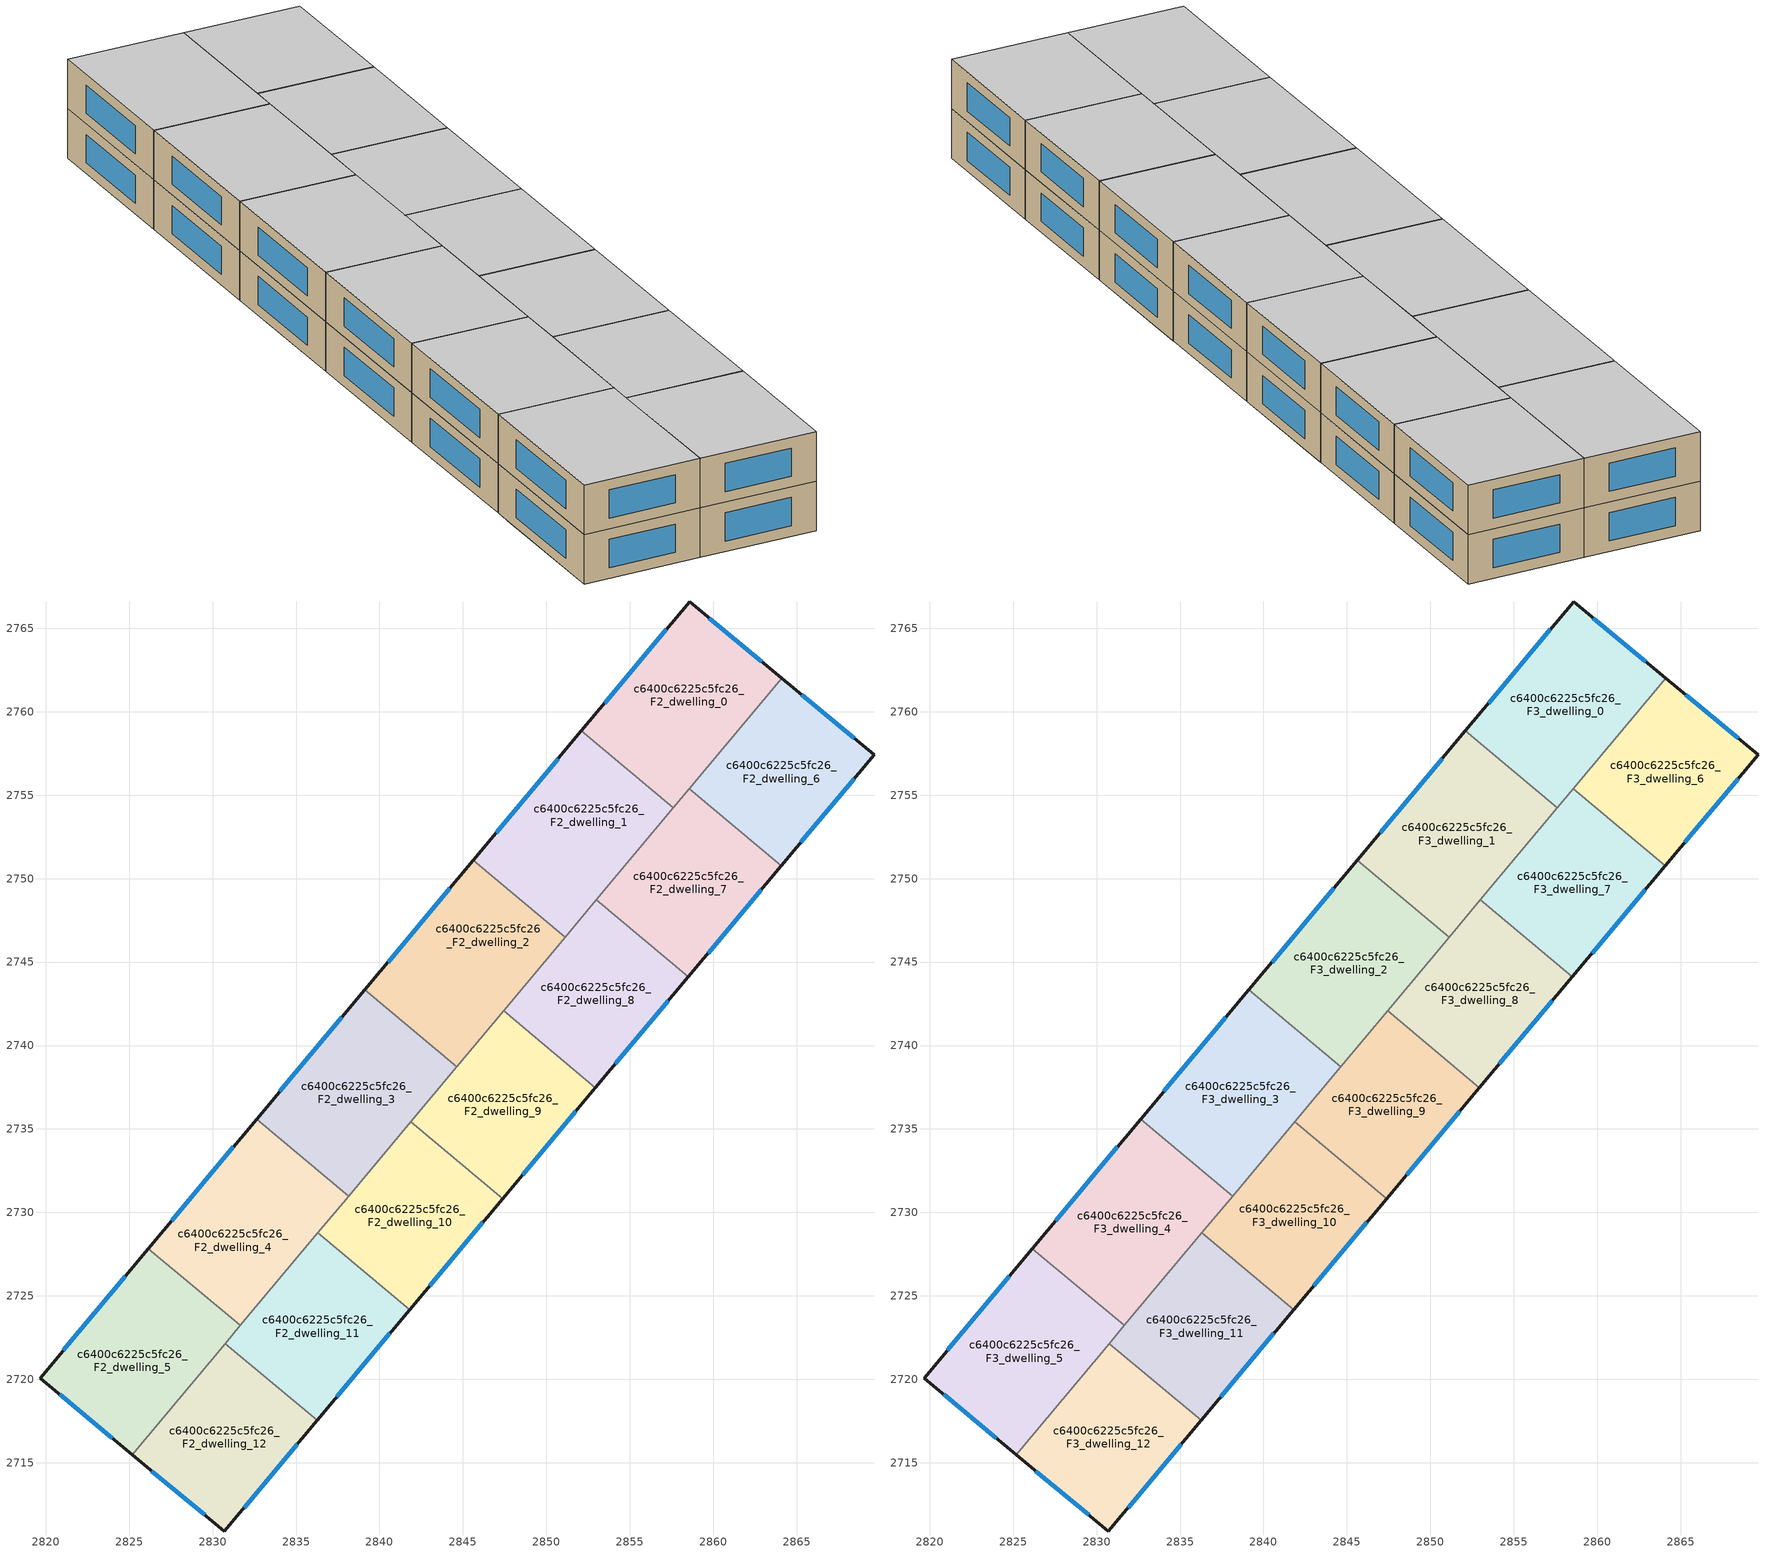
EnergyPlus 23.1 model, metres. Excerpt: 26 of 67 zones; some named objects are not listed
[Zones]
c6400c6225c5fc26_F2_dwelling_0
 floor to c6400c6225c5fc26_F1_dwelling_1 (EU_floor_Construction): 2864.1,2762.01 2858.54,2755.36 2853.04,2759.97 2858.58,2766.59 z6
 floor to c6400c6225c5fc26_F1_dwelling_3 (EU_floor_Construction): 2858.54,2755.36 2857.61,2754.24 2852.1,2758.85 2853.04,2759.97 z6
 wall outside (EU_wall_Construction): 2864.1,2762.01 2858.58,2766.59 2852.1,2758.85 z6:9
 wall to c6400c6225c5fc26_F2_dwelling_1 (EU_wall_Construction): 2852.1,2758.85 2857.61,2754.24 z6:9
 wall to c6400c6225c5fc26_F2_dwelling_6 (EU_wall_Construction): 2858.55,2755.37 2864.1,2762.01 z6:9
 wall to c6400c6225c5fc26_F2_dwelling_7 (EU_wall_Construction): 2857.61,2754.24 2858.55,2755.37 z6:9
 window (EU_Window_Construction): 2862.92,2762.99 2859.76,2765.61 / 2857.19,2764.93 2853.49,2760.51 z6.64:8.36
c6400c6225c5fc26_F2_dwelling_1
 floor to c6400c6225c5fc26_F1_dwelling_3 (EU_floor_Construction): 2857.61,2754.24 2852.98,2748.71 2847.48,2753.32 2852.1,2758.85 z6
 floor to c6400c6225c5fc26_F1_dwelling_5 (EU_floor_Construction): 2852.98,2748.71 2851.12,2746.49 2845.61,2751.1 2847.48,2753.32 z6
 wall outside (EU_wall_Construction): 2852.1,2758.85 2845.61,2751.1 z6:9
 wall to c6400c6225c5fc26_F2_dwelling_2 (EU_wall_Construction): 2845.61,2751.1 2851.12,2746.49 z6:9
 wall to c6400c6225c5fc26_F2_dwelling_7 (EU_wall_Construction): 2852.99,2748.73 2857.61,2754.24 z6:9
 wall to c6400c6225c5fc26_F2_dwelling_8 (EU_wall_Construction): 2851.12,2746.49 2852.99,2748.73 z6:9
 window (EU_Window_Construction): 2850.71,2757.19 2847,2752.76 z6.64:8.36
c6400c6225c5fc26_F2_dwelling_10
 floor to c6400c6225c5fc26_F1_dwelling_8 (EU_floor_Construction): 2847.37,2730.82 2841.82,2724.18 2836.31,2728.79 2841.86,2735.42 z6
 floor to c6400c6225c5fc26_F1_dwelling_6 (EU_floor_Construction): 2847.38,2730.83 2847.37,2730.82 2841.86,2735.42 2841.87,2735.43 z6
 wall outside (EU_wall_Construction): 2841.82,2724.18 2847.38,2730.83 z6:9
 wall to c6400c6225c5fc26_F2_dwelling_9 (EU_wall_Construction): 2847.38,2730.83 2841.87,2735.43 z6:9
 wall to c6400c6225c5fc26_F2_dwelling_11 (EU_wall_Construction): 2836.31,2728.79 2841.82,2724.18 z6:9
 wall to c6400c6225c5fc26_F2_dwelling_3 (EU_wall_Construction): 2841.87,2735.43 2838.15,2730.98 z6:9
 wall to c6400c6225c5fc26_F2_dwelling_4 (EU_wall_Construction): 2838.15,2730.98 2836.31,2728.79 z6:9
 window (EU_Window_Construction): 2843.01,2725.6 2846.19,2729.4 z6.64:8.36
c6400c6225c5fc26_F2_dwelling_11
 floor to c6400c6225c5fc26_F1_dwelling_10 (EU_floor_Construction): 2841.81,2724.17 2836.26,2717.53 2830.75,2722.14 2836.3,2728.78 z6
 floor to c6400c6225c5fc26_F1_dwelling_8 (EU_floor_Construction): 2841.82,2724.18 2841.81,2724.17 2836.3,2728.78 2836.31,2728.79 z6
 wall outside (EU_wall_Construction): 2836.26,2717.53 2841.82,2724.18 z6:9
 wall to c6400c6225c5fc26_F2_dwelling_12 (EU_wall_Construction): 2830.75,2722.14 2836.26,2717.53 z6:9
 wall to c6400c6225c5fc26_F2_dwelling_4 (EU_wall_Construction): 2836.31,2728.79 2831.66,2723.23 z6:9
 wall to c6400c6225c5fc26_F2_dwelling_5 (EU_wall_Construction): 2831.66,2723.23 2830.75,2722.14 z6:9
 window (EU_Window_Construction): 2837.45,2718.96 2840.63,2722.76 z6.64:8.36
c6400c6225c5fc26_F2_dwelling_12
 floor to c6400c6225c5fc26_F1_dwelling_12 (EU_floor_Construction): 2836.25,2717.52 2830.71,2710.9 2825.18,2715.49 2830.74,2722.13 z6
 floor to c6400c6225c5fc26_F1_dwelling_10 (EU_floor_Construction): 2836.26,2717.53 2836.25,2717.52 2830.74,2722.13 2830.75,2722.14 z6
 wall outside (EU_wall_Construction): 2825.18,2715.49 2830.71,2710.9 2836.26,2717.53 z6:9
 wall to c6400c6225c5fc26_F2_dwelling_5 (EU_wall_Construction): 2830.75,2722.14 2825.18,2715.49 z6:9
 window (EU_Window_Construction): 2831.89,2712.32 2835.07,2716.11 / 2826.36,2714.5 2829.52,2711.88 z6.64:8.36
c6400c6225c5fc26_F2_dwelling_2
 floor to c6400c6225c5fc26_F1_dwelling_5 (EU_floor_Construction): 2851.12,2746.49 2847.42,2742.07 2841.92,2746.68 2845.61,2751.1 z6
 floor to c6400c6225c5fc26_F1_dwelling_7 (EU_floor_Construction): 2847.42,2742.07 2844.63,2738.74 2839.13,2743.34 2841.92,2746.68 z6
 wall outside (EU_wall_Construction): 2845.61,2751.1 2839.13,2743.34 z6:9
 wall to c6400c6225c5fc26_F2_dwelling_3 (EU_wall_Construction): 2839.13,2743.34 2844.63,2738.74 z6:9
 wall to c6400c6225c5fc26_F2_dwelling_8 (EU_wall_Construction): 2847.43,2742.08 2851.12,2746.49 z6:9
 wall to c6400c6225c5fc26_F2_dwelling_9 (EU_wall_Construction): 2844.63,2738.73 2847.43,2742.08 z6:9
 window (EU_Window_Construction): 2844.22,2749.44 2840.52,2745 z6.64:8.36
c6400c6225c5fc26_F2_dwelling_3
 floor adiabatic (EU_floor_Construction): 2844.63,2738.74 2838.15,2730.98 2832.64,2735.59 2839.13,2743.34 z6
 wall outside (EU_wall_Construction): 2839.13,2743.34 2832.64,2735.59 z6:9
 wall to c6400c6225c5fc26_F2_dwelling_4 (EU_wall_Construction): 2832.64,2735.59 2838.15,2730.98 z6:9
 wall to c6400c6225c5fc26_F2_dwelling_9 (EU_wall_Construction): 2841.87,2735.43 2844.63,2738.73 z6:9
 window (EU_Window_Construction): 2837.74,2741.68 2834.03,2737.25 z6.64:8.36
c6400c6225c5fc26_F2_dwelling_4
 floor to c6400c6225c5fc26_F1_dwelling_11 (EU_floor_Construction): 2836.3,2728.78 2831.66,2723.23 2826.15,2727.84 2830.79,2733.38 z6
 floor to c6400c6225c5fc26_F1_dwelling_9 (EU_floor_Construction): 2838.15,2730.98 2836.3,2728.78 2830.79,2733.38 2832.64,2735.59 z6
 wall outside (EU_wall_Construction): 2832.64,2735.59 2826.15,2727.84 z6:9
 wall to c6400c6225c5fc26_F2_dwelling_5 (EU_wall_Construction): 2826.15,2727.84 2831.66,2723.23 z6:9
 window (EU_Window_Construction): 2831.25,2733.93 2827.54,2729.5 z6.64:8.36
c6400c6225c5fc26_F2_dwelling_5
 floor to c6400c6225c5fc26_F1_dwelling_11 (EU_floor_Construction): 2831.66,2723.23 2830.74,2722.13 2825.23,2726.74 2826.15,2727.84 z6
 floor to c6400c6225c5fc26_F1_dwelling_12 (EU_floor_Construction): 2830.74,2722.13 2825.18,2715.49 2825.17,2715.49 2830.73,2722.14 z6
 floor adiabatic (EU_floor_Construction): 2830.73,2722.14 2825.17,2715.49 2825.18,2715.49 2819.66,2720.08 2825.23,2726.74 z6
 wall outside (EU_wall_Construction): 2826.15,2727.84 2819.66,2720.08 2825.18,2715.49 z6:9
 window (EU_Window_Construction): 2820.84,2719.09 2824,2716.47 / 2824.76,2726.17 2821.05,2721.74 z6.64:8.36
c6400c6225c5fc26_F2_dwelling_6
 floor to c6400c6225c5fc26_F1_dwelling_0 (EU_floor_Construction): 2869.63,2757.42 2864.06,2750.77 2858.56,2755.37 2864.11,2762 z6
 floor to c6400c6225c5fc26_F1_dwelling_1 (EU_floor_Construction): 2864.11,2762 2858.56,2755.37 2858.55,2755.37 2864.1,2762.01 z6
 wall outside (EU_wall_Construction): 2864.06,2750.77 2869.63,2757.42 2864.1,2762.01 z6:9
 wall to c6400c6225c5fc26_F2_dwelling_7 (EU_wall_Construction): 2858.55,2755.37 2864.06,2750.77 z6:9
 window (EU_Window_Construction): 2868.45,2758.41 2865.29,2761.03 / 2865.26,2752.19 2868.44,2756 z6.64:8.36
c6400c6225c5fc26_F2_dwelling_7
 floor to c6400c6225c5fc26_F1_dwelling_2 (EU_floor_Construction): 2864.05,2750.75 2858.5,2744.12 2852.99,2748.73 2858.54,2755.36 z6
 floor to c6400c6225c5fc26_F1_dwelling_0 (EU_floor_Construction): 2864.06,2750.77 2864.05,2750.75 2858.55,2755.35 2858.56,2755.37 z6
 wall outside (EU_wall_Construction): 2858.5,2744.12 2864.06,2750.77 z6:9
 wall to c6400c6225c5fc26_F2_dwelling_8 (EU_wall_Construction): 2852.99,2748.73 2858.5,2744.12 z6:9
 window (EU_Window_Construction): 2859.69,2745.54 2862.87,2749.34 z6.64:8.36
c6400c6225c5fc26_F2_dwelling_8
 floor to c6400c6225c5fc26_F1_dwelling_4 (EU_floor_Construction): 2858.49,2744.11 2852.94,2737.47 2847.43,2742.08 2852.98,2748.71 z6
 floor to c6400c6225c5fc26_F1_dwelling_2 (EU_floor_Construction): 2858.5,2744.12 2858.49,2744.11 2852.98,2748.71 2852.99,2748.73 z6
 wall outside (EU_wall_Construction): 2852.94,2737.47 2858.5,2744.12 z6:9
 wall to c6400c6225c5fc26_F2_dwelling_9 (EU_wall_Construction): 2847.43,2742.08 2852.94,2737.47 z6:9
 window (EU_Window_Construction): 2854.13,2738.9 2857.31,2742.7 z6.64:8.36
c6400c6225c5fc26_F2_dwelling_9
 floor to c6400c6225c5fc26_F1_dwelling_6 (EU_floor_Construction): 2852.93,2737.46 2847.38,2730.83 2841.87,2735.43 2847.42,2742.07 z6
 floor to c6400c6225c5fc26_F1_dwelling_4 (EU_floor_Construction): 2852.94,2737.47 2852.93,2737.46 2847.42,2742.07 2847.43,2742.08 z6
 wall outside (EU_wall_Construction): 2847.38,2730.83 2852.94,2737.47 z6:9
 window (EU_Window_Construction): 2848.57,2732.25 2851.75,2736.05 z6.64:8.36
c6400c6225c5fc26_F3_dwelling_0
 floor to c6400c6225c5fc26_F2_dwelling_0 (EU_floor_Construction): 2864.1,2762.01 2857.61,2754.24 2852.1,2758.85 2858.58,2766.59 z9
 wall outside (EU_wall_Construction): 2864.1,2762.01 2858.58,2766.59 2852.1,2758.85 z9:12
 wall to c6400c6225c5fc26_F3_dwelling_1 (EU_wall_Construction): 2852.1,2758.85 2857.61,2754.24 z9:12
 wall to c6400c6225c5fc26_F3_dwelling_6 (EU_wall_Construction): 2858.55,2755.37 2864.1,2762.01 z9:12
 wall to c6400c6225c5fc26_F3_dwelling_7 (EU_wall_Construction): 2857.61,2754.24 2858.55,2755.37 z9:12
 window (EU_Window_Construction): 2862.92,2762.99 2859.76,2765.61 / 2857.19,2764.93 2853.49,2760.51 z9.64:11.36
 ceiling to c6400c6225c5fc26_F4_dwelling_0 (EU_floor_Construction): 2857.61,2754.24 2864.1,2762.01 2858.58,2766.59 2852.1,2758.85 z12
c6400c6225c5fc26_F3_dwelling_1
 floor to c6400c6225c5fc26_F2_dwelling_1 (EU_floor_Construction): 2857.61,2754.24 2851.12,2746.49 2845.61,2751.1 2852.1,2758.85 z9
 wall outside (EU_wall_Construction): 2852.1,2758.85 2845.61,2751.1 z9:12
 wall to c6400c6225c5fc26_F3_dwelling_2 (EU_wall_Construction): 2845.61,2751.1 2851.12,2746.49 z9:12
 wall to c6400c6225c5fc26_F3_dwelling_7 (EU_wall_Construction): 2852.99,2748.73 2857.61,2754.24 z9:12
 wall to c6400c6225c5fc26_F3_dwelling_8 (EU_wall_Construction): 2851.12,2746.49 2852.99,2748.73 z9:12
 window (EU_Window_Construction): 2850.71,2757.19 2847,2752.76 z9.64:11.36
 ceiling to c6400c6225c5fc26_F4_dwelling_1 (EU_floor_Construction): 2851.12,2746.49 2857.61,2754.24 2852.1,2758.85 2845.61,2751.1 z12
c6400c6225c5fc26_F3_dwelling_10
 floor to c6400c6225c5fc26_F2_dwelling_10 (EU_floor_Construction): 2847.38,2730.83 2841.82,2724.18 2836.31,2728.79 2841.87,2735.43 z9
 wall outside (EU_wall_Construction): 2841.82,2724.18 2847.38,2730.83 z9:12
 wall to c6400c6225c5fc26_F3_dwelling_9 (EU_wall_Construction): 2847.38,2730.83 2841.87,2735.43 z9:12
 wall to c6400c6225c5fc26_F3_dwelling_11 (EU_wall_Construction): 2836.31,2728.79 2841.82,2724.18 z9:12
 wall to c6400c6225c5fc26_F3_dwelling_3 (EU_wall_Construction): 2841.87,2735.43 2838.15,2730.98 z9:12
 wall to c6400c6225c5fc26_F3_dwelling_4 (EU_wall_Construction): 2838.15,2730.98 2836.31,2728.79 z9:12
 window (EU_Window_Construction): 2843.01,2725.6 2846.19,2729.4 z9.64:11.36
 ceiling to c6400c6225c5fc26_F4_dwelling_10 (EU_floor_Construction): 2841.82,2724.18 2847.38,2730.83 2841.87,2735.43 2836.31,2728.79 z12
c6400c6225c5fc26_F3_dwelling_11
 floor to c6400c6225c5fc26_F2_dwelling_11 (EU_floor_Construction): 2841.82,2724.18 2836.26,2717.53 2830.75,2722.14 2836.31,2728.79 z9
 wall outside (EU_wall_Construction): 2836.26,2717.53 2841.82,2724.18 z9:12
 wall to c6400c6225c5fc26_F3_dwelling_12 (EU_wall_Construction): 2830.75,2722.14 2836.26,2717.53 z9:12
 wall to c6400c6225c5fc26_F3_dwelling_4 (EU_wall_Construction): 2836.31,2728.79 2831.66,2723.23 z9:12
 wall to c6400c6225c5fc26_F3_dwelling_5 (EU_wall_Construction): 2831.66,2723.23 2830.75,2722.14 z9:12
 window (EU_Window_Construction): 2837.45,2718.96 2840.63,2722.76 z9.64:11.36
 ceiling to c6400c6225c5fc26_F4_dwelling_11 (EU_floor_Construction): 2836.26,2717.53 2841.82,2724.18 2836.31,2728.79 2830.75,2722.14 z12
c6400c6225c5fc26_F3_dwelling_12
 floor to c6400c6225c5fc26_F2_dwelling_12 (EU_floor_Construction): 2836.26,2717.53 2830.71,2710.9 2825.18,2715.49 2830.75,2722.14 z9
 wall outside (EU_wall_Construction): 2825.18,2715.49 2830.71,2710.9 2836.26,2717.53 z9:12
 wall to c6400c6225c5fc26_F3_dwelling_5 (EU_wall_Construction): 2830.75,2722.14 2825.18,2715.49 z9:12
 window (EU_Window_Construction): 2831.89,2712.32 2835.07,2716.11 / 2826.36,2714.5 2829.52,2711.88 z9.64:11.36
 ceiling to c6400c6225c5fc26_F4_dwelling_12 (EU_floor_Construction): 2830.71,2710.9 2836.26,2717.53 2830.75,2722.14 2825.18,2715.49 z12
c6400c6225c5fc26_F3_dwelling_2
 floor to c6400c6225c5fc26_F2_dwelling_2 (EU_floor_Construction): 2851.12,2746.49 2844.63,2738.74 2839.13,2743.34 2845.61,2751.1 z9
 wall outside (EU_wall_Construction): 2845.61,2751.1 2839.13,2743.34 z9:12
 wall to c6400c6225c5fc26_F3_dwelling_3 (EU_wall_Construction): 2839.13,2743.34 2844.63,2738.74 z9:12
 wall to c6400c6225c5fc26_F3_dwelling_8 (EU_wall_Construction): 2847.43,2742.08 2851.12,2746.49 z9:12
 wall to c6400c6225c5fc26_F3_dwelling_9 (EU_wall_Construction): 2844.63,2738.73 2847.43,2742.08 z9:12
 window (EU_Window_Construction): 2844.22,2749.44 2840.52,2745 z9.64:11.36
 ceiling to c6400c6225c5fc26_F4_dwelling_2 (EU_floor_Construction): 2844.63,2738.74 2851.12,2746.49 2845.61,2751.1 2839.13,2743.34 z12
c6400c6225c5fc26_F3_dwelling_3
 floor to c6400c6225c5fc26_F2_dwelling_3 (EU_floor_Construction): 2844.63,2738.74 2838.15,2730.98 2832.64,2735.59 2839.13,2743.34 z9
 wall outside (EU_wall_Construction): 2839.13,2743.34 2832.64,2735.59 z9:12
 wall to c6400c6225c5fc26_F3_dwelling_4 (EU_wall_Construction): 2832.64,2735.59 2838.15,2730.98 z9:12
 wall to c6400c6225c5fc26_F3_dwelling_9 (EU_wall_Construction): 2841.87,2735.43 2844.63,2738.73 z9:12
 window (EU_Window_Construction): 2837.74,2741.68 2834.03,2737.25 z9.64:11.36
 ceiling to c6400c6225c5fc26_F4_dwelling_3 (EU_floor_Construction): 2838.15,2730.98 2844.63,2738.74 2839.13,2743.34 2832.64,2735.59 z12
c6400c6225c5fc26_F3_dwelling_4
 floor to c6400c6225c5fc26_F2_dwelling_4 (EU_floor_Construction): 2838.15,2730.98 2831.66,2723.23 2826.15,2727.84 2832.64,2735.59 z9
 wall outside (EU_wall_Construction): 2832.64,2735.59 2826.15,2727.84 z9:12
 wall to c6400c6225c5fc26_F3_dwelling_5 (EU_wall_Construction): 2826.15,2727.84 2831.66,2723.23 z9:12
 window (EU_Window_Construction): 2831.25,2733.93 2827.54,2729.5 z9.64:11.36
 ceiling to c6400c6225c5fc26_F4_dwelling_4 (EU_floor_Construction): 2831.66,2723.23 2838.15,2730.98 2832.64,2735.59 2826.15,2727.84 z12
c6400c6225c5fc26_F3_dwelling_5
 floor to c6400c6225c5fc26_F2_dwelling_5 (EU_floor_Construction): 2831.66,2723.23 2825.18,2715.49 2819.66,2720.08 2826.15,2727.84 z9
 wall outside (EU_wall_Construction): 2826.15,2727.84 2819.66,2720.08 2825.18,2715.49 z9:12
 window (EU_Window_Construction): 2820.84,2719.09 2824,2716.47 / 2824.76,2726.17 2821.05,2721.74 z9.64:11.36
 ceiling to c6400c6225c5fc26_F4_dwelling_5 (EU_floor_Construction): 2825.18,2715.49 2831.66,2723.23 2826.15,2727.84 2819.66,2720.08 z12
c6400c6225c5fc26_F3_dwelling_6
 floor to c6400c6225c5fc26_F2_dwelling_6 (EU_floor_Construction): 2869.63,2757.42 2864.06,2750.77 2858.55,2755.37 2864.1,2762.01 z9
 wall outside (EU_wall_Construction): 2864.06,2750.77 2869.63,2757.42 2864.1,2762.01 z9:12
 wall to c6400c6225c5fc26_F3_dwelling_7 (EU_wall_Construction): 2858.55,2755.37 2864.06,2750.77 z9:12
 window (EU_Window_Construction): 2868.45,2758.41 2865.29,2761.03 / 2865.26,2752.19 2868.44,2756 z9.64:11.36
 ceiling to c6400c6225c5fc26_F4_dwelling_6 (EU_floor_Construction): 2864.06,2750.77 2869.63,2757.42 2864.1,2762.01 2858.55,2755.37 z12
c6400c6225c5fc26_F3_dwelling_7
 floor to c6400c6225c5fc26_F2_dwelling_7 (EU_floor_Construction): 2864.06,2750.77 2858.5,2744.12 2852.99,2748.73 2858.55,2755.37 z9
 wall outside (EU_wall_Construction): 2858.5,2744.12 2864.06,2750.77 z9:12
 wall to c6400c6225c5fc26_F3_dwelling_8 (EU_wall_Construction): 2852.99,2748.73 2858.5,2744.12 z9:12
 window (EU_Window_Construction): 2859.69,2745.54 2862.87,2749.34 z9.64:11.36
 ceiling to c6400c6225c5fc26_F4_dwelling_7 (EU_floor_Construction): 2858.5,2744.12 2864.06,2750.77 2858.55,2755.37 2852.99,2748.73 z12
c6400c6225c5fc26_F3_dwelling_8
 floor to c6400c6225c5fc26_F2_dwelling_8 (EU_floor_Construction): 2858.5,2744.12 2852.94,2737.47 2847.43,2742.08 2852.99,2748.73 z9
 wall outside (EU_wall_Construction): 2852.94,2737.47 2858.5,2744.12 z9:12
 wall to c6400c6225c5fc26_F3_dwelling_9 (EU_wall_Construction): 2847.43,2742.08 2852.94,2737.47 z9:12
 window (EU_Window_Construction): 2854.13,2738.9 2857.31,2742.7 z9.64:11.36
 ceiling to c6400c6225c5fc26_F4_dwelling_8 (EU_floor_Construction): 2852.94,2737.47 2858.5,2744.12 2852.99,2748.73 2847.43,2742.08 z12
c6400c6225c5fc26_F3_dwelling_9
 floor to c6400c6225c5fc26_F2_dwelling_9 (EU_floor_Construction): 2852.94,2737.47 2847.38,2730.83 2841.87,2735.43 2847.43,2742.08 z9
 wall outside (EU_wall_Construction): 2847.38,2730.83 2852.94,2737.47 z9:12
 window (EU_Window_Construction): 2848.57,2732.25 2851.75,2736.05 z9.64:11.36
 ceiling to c6400c6225c5fc26_F4_dwelling_9 (EU_floor_Construction): 2847.38,2730.83 2852.94,2737.47 2847.43,2742.08 2841.87,2735.43 z12
[Building]
EU S2 Campaign: North Axis=0; Terrain=City; Solar Distribution=FullExterior
[Site:Location]
Yerevan-Zvartnots.Intl.AP: Latitude=40.15; Longitude=44.383; Time Zone=4; Elevation=854
[SizingPeriod:WeatherFileDays]
AnnualSizingPeriod: Begin Month=1; Begin Day of Month=1; End Month=12; End Day of Month=31; Day of Week for Start Day=Monday; Use Weather File Daylight Saving Period=No; Use Weather File Rain and Snow Indicators=No
[MATERIAL]
EU_InternalMass_Material: Roughness=MediumRough; Thickness=0.1; Conductivity=1; Density=1800; Specific Heat=900; Thermal Absorptance=0.9; Solar Absorptance=0.7; Visible Absorptance=0.7
[MATERIAL:NOMASS] Roughness=MediumRough; Thermal Absorptance=0.9; Solar Absorptance=0.7; Visible Absorptance=0.7
Name | Thermal Resistance
EU_wall_NoMass | 1.05043
EU_floor_NoMass | 0.478065
[WINDOWMATERIAL:SIMPLEGLAZINGSYSTEM]
EU_Window_SimpleGlazing: UFactor=2.5566; Solar Heat Gain Coefficient=0.75; Visible Transmittance=0.75
[CONSTRUCTION]
EU_wall_Construction: EU_wall_NoMass
EU_floor_Construction: EU_floor_NoMass
EU_Window_Construction: EU_Window_SimpleGlazing
EU_InternalMass_Construction: EU_InternalMass_Material
[ZONE] Type=1; Multiplier=1; Ceiling Height=autocalculate; Floor Area=autocalculate; Part of Total Floor Area=Yes
Name | Volume
c6400c6225c5fc26_F2_dwelling_0; c6400c6225c5fc26_F3_dwelling_0 | 217.76
c6400c6225c5fc26_F2_dwelling_1; c6400c6225c5fc26_F3_dwelling_1 | 217.762
c6400c6225c5fc26_F2_dwelling_10; c6400c6225c5fc26_F3_dwelling_10; c6400c6225c5fc26_F2_dwelling_8; c6400c6225c5fc26_F3_dwelling_8 | 186.677
c6400c6225c5fc26_F2_dwelling_11; c6400c6225c5fc26_F3_dwelling_11 | 186.693
c6400c6225c5fc26_F2_dwelling_12; c6400c6225c5fc26_F3_dwelling_12 | 186.684
c6400c6225c5fc26_F2_dwelling_2; c6400c6225c5fc26_F3_dwelling_2 | 217.764
c6400c6225c5fc26_F2_dwelling_3; c6400c6225c5fc26_F3_dwelling_3 | 217.798
c6400c6225c5fc26_F2_dwelling_4; c6400c6225c5fc26_F3_dwelling_4 | 217.775
c6400c6225c5fc26_F2_dwelling_5; c6400c6225c5fc26_F3_dwelling_5 | 217.785
c6400c6225c5fc26_F2_dwelling_6; c6400c6225c5fc26_F3_dwelling_6 | 186.679
c6400c6225c5fc26_F2_dwelling_7; c6400c6225c5fc26_F3_dwelling_7 | 186.71
c6400c6225c5fc26_F2_dwelling_9; c6400c6225c5fc26_F3_dwelling_9 | 186.691
[INTERNALMASS] Construction=EU_InternalMass_Construction
Name | Zone or ZoneList | Surface Area
c6400c6225c5fc26_F2_dwelling_0_EU_InternalMass | c6400c6225c5fc26_F2_dwelling_0 | 72.5866
c6400c6225c5fc26_F2_dwelling_1_EU_InternalMass | c6400c6225c5fc26_F2_dwelling_1 | 72.5874
c6400c6225c5fc26_F2_dwelling_2_EU_InternalMass | c6400c6225c5fc26_F2_dwelling_2 | 72.5879
c6400c6225c5fc26_F2_dwelling_3_EU_InternalMass | c6400c6225c5fc26_F2_dwelling_3 | 72.5996
c6400c6225c5fc26_F2_dwelling_4_EU_InternalMass | c6400c6225c5fc26_F2_dwelling_4 | 72.5915
c6400c6225c5fc26_F2_dwelling_5_EU_InternalMass | c6400c6225c5fc26_F2_dwelling_5 | 72.5951
c6400c6225c5fc26_F2_dwelling_6_EU_InternalMass | c6400c6225c5fc26_F2_dwelling_6 | 62.2264
c6400c6225c5fc26_F2_dwelling_7_EU_InternalMass | c6400c6225c5fc26_F2_dwelling_7 | 62.2368
c6400c6225c5fc26_F2_dwelling_8_EU_InternalMass | c6400c6225c5fc26_F2_dwelling_8 | 62.2256
c6400c6225c5fc26_F2_dwelling_9_EU_InternalMass | c6400c6225c5fc26_F2_dwelling_9 | 62.2301
c6400c6225c5fc26_F2_dwelling_10_EU_InternalMass | c6400c6225c5fc26_F2_dwelling_10 | 62.2256
c6400c6225c5fc26_F2_dwelling_11_EU_InternalMass | c6400c6225c5fc26_F2_dwelling_11 | 62.2311
c6400c6225c5fc26_F2_dwelling_12_EU_InternalMass | c6400c6225c5fc26_F2_dwelling_12 | 62.2277
c6400c6225c5fc26_F3_dwelling_0_EU_InternalMass | c6400c6225c5fc26_F3_dwelling_0 | 72.5866
c6400c6225c5fc26_F3_dwelling_1_EU_InternalMass | c6400c6225c5fc26_F3_dwelling_1 | 72.5874
c6400c6225c5fc26_F3_dwelling_2_EU_InternalMass | c6400c6225c5fc26_F3_dwelling_2 | 72.5879
c6400c6225c5fc26_F3_dwelling_3_EU_InternalMass | c6400c6225c5fc26_F3_dwelling_3 | 72.5996
c6400c6225c5fc26_F3_dwelling_4_EU_InternalMass | c6400c6225c5fc26_F3_dwelling_4 | 72.5915
c6400c6225c5fc26_F3_dwelling_5_EU_InternalMass | c6400c6225c5fc26_F3_dwelling_5 | 72.5951
c6400c6225c5fc26_F3_dwelling_6_EU_InternalMass | c6400c6225c5fc26_F3_dwelling_6 | 62.2264
c6400c6225c5fc26_F3_dwelling_7_EU_InternalMass | c6400c6225c5fc26_F3_dwelling_7 | 62.2368
c6400c6225c5fc26_F3_dwelling_8_EU_InternalMass | c6400c6225c5fc26_F3_dwelling_8 | 62.2256
c6400c6225c5fc26_F3_dwelling_9_EU_InternalMass | c6400c6225c5fc26_F3_dwelling_9 | 62.2301
c6400c6225c5fc26_F3_dwelling_10_EU_InternalMass | c6400c6225c5fc26_F3_dwelling_10 | 62.2256
c6400c6225c5fc26_F3_dwelling_11_EU_InternalMass | c6400c6225c5fc26_F3_dwelling_11 | 62.2311
c6400c6225c5fc26_F3_dwelling_12_EU_InternalMass | c6400c6225c5fc26_F3_dwelling_12 | 62.2277
[OTHEREQUIPMENT] Fuel Type=Electricity; Design Level Calculation Method=Watts/Area; Power per Zone Floor Area=1; Fraction Latent=0; Fraction Radiant=0; Fraction Lost=0; Carbon Dioxide Generation Rate=0; EndUse Subcategory=EU_Step8_InternalGains
Name | Zone or ZoneList or Space or SpaceList | Schedule
EU_Step8_InternalGain_c6400c6225c5fc26_F2_dwelling_0_f000 | c6400c6225c5fc26_F2_dwelling_0 | EU_Step8_GainSchedule_c6400c6225c5fc26_F2_dwelling_0_f000
EU_Step8_InternalGain_c6400c6225c5fc26_F2_dwelling_1_f000 | c6400c6225c5fc26_F2_dwelling_1 | EU_Step8_GainSchedule_c6400c6225c5fc26_F2_dwelling_1_f000
EU_Step8_InternalGain_c6400c6225c5fc26_F2_dwelling_2_f000 | c6400c6225c5fc26_F2_dwelling_2 | EU_Step8_GainSchedule_c6400c6225c5fc26_F2_dwelling_2_f000
EU_Step8_InternalGain_c6400c6225c5fc26_F2_dwelling_3_f000 | c6400c6225c5fc26_F2_dwelling_3 | EU_Step8_GainSchedule_c6400c6225c5fc26_F2_dwelling_3_f000
EU_Step8_InternalGain_c6400c6225c5fc26_F2_dwelling_4_f000 | c6400c6225c5fc26_F2_dwelling_4 | EU_Step8_GainSchedule_c6400c6225c5fc26_F2_dwelling_4_f000
EU_Step8_InternalGain_c6400c6225c5fc26_F2_dwelling_5_f000 | c6400c6225c5fc26_F2_dwelling_5 | EU_Step8_GainSchedule_c6400c6225c5fc26_F2_dwelling_5_f000
EU_Step8_InternalGain_c6400c6225c5fc26_F2_dwelling_6_f000 | c6400c6225c5fc26_F2_dwelling_6 | EU_Step8_GainSchedule_c6400c6225c5fc26_F2_dwelling_6_f000
EU_Step8_InternalGain_c6400c6225c5fc26_F2_dwelling_7_f000 | c6400c6225c5fc26_F2_dwelling_7 | EU_Step8_GainSchedule_c6400c6225c5fc26_F2_dwelling_7_f000
EU_Step8_InternalGain_c6400c6225c5fc26_F2_dwelling_8_f000 | c6400c6225c5fc26_F2_dwelling_8 | EU_Step8_GainSchedule_c6400c6225c5fc26_F2_dwelling_8_f000
EU_Step8_InternalGain_c6400c6225c5fc26_F2_dwelling_9_f000 | c6400c6225c5fc26_F2_dwelling_9 | EU_Step8_GainSchedule_c6400c6225c5fc26_F2_dwelling_9_f000
EU_Step8_InternalGain_c6400c6225c5fc26_F2_dwelling_10_f000 | c6400c6225c5fc26_F2_dwelling_10 | EU_Step8_GainSchedule_c6400c6225c5fc26_F2_dwelling_10_f000
EU_Step8_InternalGain_c6400c6225c5fc26_F2_dwelling_11_f000 | c6400c6225c5fc26_F2_dwelling_11 | EU_Step8_GainSchedule_c6400c6225c5fc26_F2_dwelling_11_f000
EU_Step8_InternalGain_c6400c6225c5fc26_F2_dwelling_12_f000 | c6400c6225c5fc26_F2_dwelling_12 | EU_Step8_GainSchedule_c6400c6225c5fc26_F2_dwelling_12_f000
EU_Step8_InternalGain_c6400c6225c5fc26_F3_dwelling_0_f000 | c6400c6225c5fc26_F3_dwelling_0 | EU_Step8_GainSchedule_c6400c6225c5fc26_F3_dwelling_0_f000
EU_Step8_InternalGain_c6400c6225c5fc26_F3_dwelling_1_f000 | c6400c6225c5fc26_F3_dwelling_1 | EU_Step8_GainSchedule_c6400c6225c5fc26_F3_dwelling_1_f000
EU_Step8_InternalGain_c6400c6225c5fc26_F3_dwelling_2_f000 | c6400c6225c5fc26_F3_dwelling_2 | EU_Step8_GainSchedule_c6400c6225c5fc26_F3_dwelling_2_f000
EU_Step8_InternalGain_c6400c6225c5fc26_F3_dwelling_3_f000 | c6400c6225c5fc26_F3_dwelling_3 | EU_Step8_GainSchedule_c6400c6225c5fc26_F3_dwelling_3_f000
EU_Step8_InternalGain_c6400c6225c5fc26_F3_dwelling_4_f000 | c6400c6225c5fc26_F3_dwelling_4 | EU_Step8_GainSchedule_c6400c6225c5fc26_F3_dwelling_4_f000
EU_Step8_InternalGain_c6400c6225c5fc26_F3_dwelling_5_f000 | c6400c6225c5fc26_F3_dwelling_5 | EU_Step8_GainSchedule_c6400c6225c5fc26_F3_dwelling_5_f000
EU_Step8_InternalGain_c6400c6225c5fc26_F3_dwelling_6_f000 | c6400c6225c5fc26_F3_dwelling_6 | EU_Step8_GainSchedule_c6400c6225c5fc26_F3_dwelling_6_f000
EU_Step8_InternalGain_c6400c6225c5fc26_F3_dwelling_7_f000 | c6400c6225c5fc26_F3_dwelling_7 | EU_Step8_GainSchedule_c6400c6225c5fc26_F3_dwelling_7_f000
EU_Step8_InternalGain_c6400c6225c5fc26_F3_dwelling_8_f000 | c6400c6225c5fc26_F3_dwelling_8 | EU_Step8_GainSchedule_c6400c6225c5fc26_F3_dwelling_8_f000
EU_Step8_InternalGain_c6400c6225c5fc26_F3_dwelling_9_f000 | c6400c6225c5fc26_F3_dwelling_9 | EU_Step8_GainSchedule_c6400c6225c5fc26_F3_dwelling_9_f000
EU_Step8_InternalGain_c6400c6225c5fc26_F3_dwelling_10_f000 | c6400c6225c5fc26_F3_dwelling_10 | EU_Step8_GainSchedule_c6400c6225c5fc26_F3_dwelling_10_f000
EU_Step8_InternalGain_c6400c6225c5fc26_F3_dwelling_11_f000 | c6400c6225c5fc26_F3_dwelling_11 | EU_Step8_GainSchedule_c6400c6225c5fc26_F3_dwelling_11_f000
EU_Step8_InternalGain_c6400c6225c5fc26_F3_dwelling_12_f000 | c6400c6225c5fc26_F3_dwelling_12 | EU_Step8_GainSchedule_c6400c6225c5fc26_F3_dwelling_12_f000
[ZONEVENTILATION:DESIGNFLOWRATE] Schedule=EU_AlwaysOn; Design Flow Rate Calculation Method=AirChanges/Hour; Air Changes per Hour=0.557805; Ventilation Type=Natural; Fan Pressure Rise=0; Fan Total Efficiency=1; Constant Term Coefficient=1; Temperature Term Coefficient=0; Velocity Term Coefficient=0; Velocity Squared Term Coefficient=0; Minimum Indoor Temperature=-100; Maximum Indoor Temperature=100; Delta Temperature=-100; Minimum Outdoor Temperature=-100; Maximum Outdoor Temperature=100; Maximum Wind Speed=40
Name | Zone or ZoneList or Space or SpaceList
EU_ConstantAir_c6400c6225c5fc26_F2_dwelling_0 | c6400c6225c5fc26_F2_dwelling_0
EU_ConstantAir_c6400c6225c5fc26_F2_dwelling_1 | c6400c6225c5fc26_F2_dwelling_1
EU_ConstantAir_c6400c6225c5fc26_F2_dwelling_2 | c6400c6225c5fc26_F2_dwelling_2
EU_ConstantAir_c6400c6225c5fc26_F2_dwelling_3 | c6400c6225c5fc26_F2_dwelling_3
EU_ConstantAir_c6400c6225c5fc26_F2_dwelling_4 | c6400c6225c5fc26_F2_dwelling_4
EU_ConstantAir_c6400c6225c5fc26_F2_dwelling_5 | c6400c6225c5fc26_F2_dwelling_5
EU_ConstantAir_c6400c6225c5fc26_F2_dwelling_6 | c6400c6225c5fc26_F2_dwelling_6
EU_ConstantAir_c6400c6225c5fc26_F2_dwelling_7 | c6400c6225c5fc26_F2_dwelling_7
EU_ConstantAir_c6400c6225c5fc26_F2_dwelling_8 | c6400c6225c5fc26_F2_dwelling_8
EU_ConstantAir_c6400c6225c5fc26_F2_dwelling_9 | c6400c6225c5fc26_F2_dwelling_9
EU_ConstantAir_c6400c6225c5fc26_F2_dwelling_10 | c6400c6225c5fc26_F2_dwelling_10
EU_ConstantAir_c6400c6225c5fc26_F2_dwelling_11 | c6400c6225c5fc26_F2_dwelling_11
EU_ConstantAir_c6400c6225c5fc26_F2_dwelling_12 | c6400c6225c5fc26_F2_dwelling_12
EU_ConstantAir_c6400c6225c5fc26_F3_dwelling_0 | c6400c6225c5fc26_F3_dwelling_0
EU_ConstantAir_c6400c6225c5fc26_F3_dwelling_1 | c6400c6225c5fc26_F3_dwelling_1
EU_ConstantAir_c6400c6225c5fc26_F3_dwelling_2 | c6400c6225c5fc26_F3_dwelling_2
EU_ConstantAir_c6400c6225c5fc26_F3_dwelling_3 | c6400c6225c5fc26_F3_dwelling_3
EU_ConstantAir_c6400c6225c5fc26_F3_dwelling_4 | c6400c6225c5fc26_F3_dwelling_4
EU_ConstantAir_c6400c6225c5fc26_F3_dwelling_5 | c6400c6225c5fc26_F3_dwelling_5
EU_ConstantAir_c6400c6225c5fc26_F3_dwelling_6 | c6400c6225c5fc26_F3_dwelling_6
EU_ConstantAir_c6400c6225c5fc26_F3_dwelling_7 | c6400c6225c5fc26_F3_dwelling_7
EU_ConstantAir_c6400c6225c5fc26_F3_dwelling_8 | c6400c6225c5fc26_F3_dwelling_8
EU_ConstantAir_c6400c6225c5fc26_F3_dwelling_9 | c6400c6225c5fc26_F3_dwelling_9
EU_ConstantAir_c6400c6225c5fc26_F3_dwelling_10 | c6400c6225c5fc26_F3_dwelling_10
EU_ConstantAir_c6400c6225c5fc26_F3_dwelling_11 | c6400c6225c5fc26_F3_dwelling_11
EU_ConstantAir_c6400c6225c5fc26_F3_dwelling_12 | c6400c6225c5fc26_F3_dwelling_12
[HVACTEMPLATE:ZONE:IDEALLOADSAIRSYSTEM] System Availability Schedule=EU_AlwaysOn; Maximum Heating Supply Air Temperature=50; Minimum Cooling Supply Air Temperature=13; Maximum Heating Supply Air Humidity Ratio=0.0156; Minimum Cooling Supply Air Humidity Ratio=0.0077; Heating Limit=NoLimit; Cooling Limit=NoLimit; Heating Availability Schedule=EU_AlwaysOn; Cooling Availability Schedule=EU_CoolingOff; Dehumidification Control Type=ConstantSensibleHeatRatio; Cooling Sensible Heat Ratio=0.7; Dehumidification Setpoint=60; Humidification Control Type=None; Humidification Setpoint=30; Outdoor Air Method=None; Outdoor Air Flow Rate per Person=0.00944; Outdoor Air Flow Rate per Zone Floor Area=0; Outdoor Air Flow Rate per Zone=0; Demand Controlled Ventilation Type=None; Outdoor Air Economizer Type=NoEconomizer; Heat Recovery Type=None; Sensible Heat Recovery Effectiveness=0.7; Latent Heat Recovery Effectiveness=0.65
Name | Template Thermostat
c6400c6225c5fc26_F2_dwelling_0 | EU_HeatOnly_c6400c6225c5fc26_F2_dwelling_0
c6400c6225c5fc26_F2_dwelling_1 | EU_HeatOnly_c6400c6225c5fc26_F2_dwelling_1
c6400c6225c5fc26_F2_dwelling_2 | EU_HeatOnly_c6400c6225c5fc26_F2_dwelling_2
c6400c6225c5fc26_F2_dwelling_3 | EU_HeatOnly_c6400c6225c5fc26_F2_dwelling_3
c6400c6225c5fc26_F2_dwelling_4 | EU_HeatOnly_c6400c6225c5fc26_F2_dwelling_4
c6400c6225c5fc26_F2_dwelling_5 | EU_HeatOnly_c6400c6225c5fc26_F2_dwelling_5
c6400c6225c5fc26_F2_dwelling_6 | EU_HeatOnly_c6400c6225c5fc26_F2_dwelling_6
c6400c6225c5fc26_F2_dwelling_7 | EU_HeatOnly_c6400c6225c5fc26_F2_dwelling_7
c6400c6225c5fc26_F2_dwelling_8 | EU_HeatOnly_c6400c6225c5fc26_F2_dwelling_8
c6400c6225c5fc26_F2_dwelling_9 | EU_HeatOnly_c6400c6225c5fc26_F2_dwelling_9
c6400c6225c5fc26_F2_dwelling_10 | EU_HeatOnly_c6400c6225c5fc26_F2_dwelling_10
c6400c6225c5fc26_F2_dwelling_11 | EU_HeatOnly_c6400c6225c5fc26_F2_dwelling_11
c6400c6225c5fc26_F2_dwelling_12 | EU_HeatOnly_c6400c6225c5fc26_F2_dwelling_12
c6400c6225c5fc26_F3_dwelling_0 | EU_HeatOnly_c6400c6225c5fc26_F3_dwelling_0
c6400c6225c5fc26_F3_dwelling_1 | EU_HeatOnly_c6400c6225c5fc26_F3_dwelling_1
c6400c6225c5fc26_F3_dwelling_2 | EU_HeatOnly_c6400c6225c5fc26_F3_dwelling_2
c6400c6225c5fc26_F3_dwelling_3 | EU_HeatOnly_c6400c6225c5fc26_F3_dwelling_3
c6400c6225c5fc26_F3_dwelling_4 | EU_HeatOnly_c6400c6225c5fc26_F3_dwelling_4
c6400c6225c5fc26_F3_dwelling_5 | EU_HeatOnly_c6400c6225c5fc26_F3_dwelling_5
c6400c6225c5fc26_F3_dwelling_6 | EU_HeatOnly_c6400c6225c5fc26_F3_dwelling_6
c6400c6225c5fc26_F3_dwelling_7 | EU_HeatOnly_c6400c6225c5fc26_F3_dwelling_7
c6400c6225c5fc26_F3_dwelling_8 | EU_HeatOnly_c6400c6225c5fc26_F3_dwelling_8
c6400c6225c5fc26_F3_dwelling_9 | EU_HeatOnly_c6400c6225c5fc26_F3_dwelling_9
c6400c6225c5fc26_F3_dwelling_10 | EU_HeatOnly_c6400c6225c5fc26_F3_dwelling_10
c6400c6225c5fc26_F3_dwelling_11 | EU_HeatOnly_c6400c6225c5fc26_F3_dwelling_11
c6400c6225c5fc26_F3_dwelling_12 | EU_HeatOnly_c6400c6225c5fc26_F3_dwelling_12
[SIZING:ZONE] Zone Cooling Design Supply Air Temperature Input Method=SupplyAirTemperature; Zone Cooling Design Supply Air Temperature=13; Zone Heating Design Supply Air Temperature Input Method=SupplyAirTemperature; Zone Heating Design Supply Air Temperature=50; Zone Cooling Design Supply Air Humidity Ratio=0.008; Zone Heating Design Supply Air Humidity Ratio=0.008; Cooling Design Air Flow Method=DesignDay; Cooling Design Air Flow Rate=0; Cooling Minimum Air Flow per Zone Floor Area=0.000762; Cooling Minimum Air Flow=0; Cooling Minimum Air Flow Fraction=0.2; Heating Design Air Flow Method=DesignDay; Heating Design Air Flow Rate=0; Heating Maximum Air Flow per Zone Floor Area=0.002032; Heating Maximum Air Flow=0.141576; Heating Maximum Air Flow Fraction=0.3; Account for Dedicated Outdoor Air System=No; Dedicated Outdoor Air System Control Strategy=NeutralSupplyAir; Dedicated Outdoor Air Low Setpoint Temperature for Design=autosize; Dedicated Outdoor Air High Setpoint Temperature for Design=autosize; Zone Load Sizing Method=Sensible Load Only No Latent Load; Zone Latent Cooling Design Supply Air Humidity Ratio Input Method=HumidityRatioDifference; Zone Cooling Design Supply Air Humidity Ratio Difference=0.005; Zone Latent Heating Design Supply Air Humidity Ratio Input Method=HumidityRatioDifference; Zone Humidification Design Supply Air Humidity Ratio Difference=0.005
c6400c6225c5fc26_F2_dwelling_0; c6400c6225c5fc26_F2_dwelling_1; c6400c6225c5fc26_F2_dwelling_2; c6400c6225c5fc26_F2_dwelling_3; c6400c6225c5fc26_F2_dwelling_4; c6400c6225c5fc26_F2_dwelling_5; c6400c6225c5fc26_F2_dwelling_6; c6400c6225c5fc26_F2_dwelling_7; c6400c6225c5fc26_F2_dwelling_8; c6400c6225c5fc26_F2_dwelling_9; c6400c6225c5fc26_F2_dwelling_10; c6400c6225c5fc26_F2_dwelling_11; c6400c6225c5fc26_F2_dwelling_12; c6400c6225c5fc26_F3_dwelling_0; c6400c6225c5fc26_F3_dwelling_1; c6400c6225c5fc26_F3_dwelling_2; c6400c6225c5fc26_F3_dwelling_3; c6400c6225c5fc26_F3_dwelling_4; c6400c6225c5fc26_F3_dwelling_5; c6400c6225c5fc26_F3_dwelling_6; c6400c6225c5fc26_F3_dwelling_7; c6400c6225c5fc26_F3_dwelling_8; c6400c6225c5fc26_F3_dwelling_9; c6400c6225c5fc26_F3_dwelling_10; c6400c6225c5fc26_F3_dwelling_11; c6400c6225c5fc26_F3_dwelling_12
[SCHEDULE:CONSTANT]
Name | Hourly Value
EU_AlwaysOn | 1
EU_CoolingOff | 0
[SCHEDULE:FILE] Column Number=1; Rows to Skip at Top=0; Number of Hours of Data=8760; Column Separator=Comma; Interpolate to Timestep=No; Minutes per Item=60; Adjust Schedule for Daylight Savings=Yes
Name | File
EU_Step8_GainSchedule_c6400c6225c5fc26_F2_dwelling_0_f000 | ../../schedules/c6400c6225c5fc26/c6400c6225c5fc26_F2_dwelling_0_f000_gain.csv
EU_Step8_GainSchedule_c6400c6225c5fc26_F2_dwelling_1_f000 | ../../schedules/c6400c6225c5fc26/c6400c6225c5fc26_F2_dwelling_1_f000_gain.csv
EU_Step8_GainSchedule_c6400c6225c5fc26_F2_dwelling_2_f000 | ../../schedules/c6400c6225c5fc26/c6400c6225c5fc26_F2_dwelling_2_f000_gain.csv
EU_Step8_GainSchedule_c6400c6225c5fc26_F2_dwelling_3_f000 | ../../schedules/c6400c6225c5fc26/c6400c6225c5fc26_F2_dwelling_3_f000_gain.csv
EU_Step8_GainSchedule_c6400c6225c5fc26_F2_dwelling_4_f000 | ../../schedules/c6400c6225c5fc26/c6400c6225c5fc26_F2_dwelling_4_f000_gain.csv
EU_Step8_GainSchedule_c6400c6225c5fc26_F2_dwelling_5_f000 | ../../schedules/c6400c6225c5fc26/c6400c6225c5fc26_F2_dwelling_5_f000_gain.csv
EU_Step8_GainSchedule_c6400c6225c5fc26_F2_dwelling_6_f000 | ../../schedules/c6400c6225c5fc26/c6400c6225c5fc26_F2_dwelling_6_f000_gain.csv
EU_Step8_GainSchedule_c6400c6225c5fc26_F2_dwelling_7_f000 | ../../schedules/c6400c6225c5fc26/c6400c6225c5fc26_F2_dwelling_7_f000_gain.csv
EU_Step8_GainSchedule_c6400c6225c5fc26_F2_dwelling_8_f000 | ../../schedules/c6400c6225c5fc26/c6400c6225c5fc26_F2_dwelling_8_f000_gain.csv
EU_Step8_GainSchedule_c6400c6225c5fc26_F2_dwelling_9_f000 | ../../schedules/c6400c6225c5fc26/c6400c6225c5fc26_F2_dwelling_9_f000_gain.csv
EU_Step8_GainSchedule_c6400c6225c5fc26_F2_dwelling_10_f000 | ../../schedules/c6400c6225c5fc26/c6400c6225c5fc26_F2_dwelling_10_f000_gain.csv
EU_Step8_GainSchedule_c6400c6225c5fc26_F2_dwelling_11_f000 | ../../schedules/c6400c6225c5fc26/c6400c6225c5fc26_F2_dwelling_11_f000_gain.csv
EU_Step8_GainSchedule_c6400c6225c5fc26_F2_dwelling_12_f000 | ../../schedules/c6400c6225c5fc26/c6400c6225c5fc26_F2_dwelling_12_f000_gain.csv
EU_Step8_GainSchedule_c6400c6225c5fc26_F3_dwelling_0_f000 | ../../schedules/c6400c6225c5fc26/c6400c6225c5fc26_F3_dwelling_0_f000_gain.csv
EU_Step8_GainSchedule_c6400c6225c5fc26_F3_dwelling_1_f000 | ../../schedules/c6400c6225c5fc26/c6400c6225c5fc26_F3_dwelling_1_f000_gain.csv
EU_Step8_GainSchedule_c6400c6225c5fc26_F3_dwelling_2_f000 | ../../schedules/c6400c6225c5fc26/c6400c6225c5fc26_F3_dwelling_2_f000_gain.csv
EU_Step8_GainSchedule_c6400c6225c5fc26_F3_dwelling_3_f000 | ../../schedules/c6400c6225c5fc26/c6400c6225c5fc26_F3_dwelling_3_f000_gain.csv
EU_Step8_GainSchedule_c6400c6225c5fc26_F3_dwelling_4_f000 | ../../schedules/c6400c6225c5fc26/c6400c6225c5fc26_F3_dwelling_4_f000_gain.csv
EU_Step8_GainSchedule_c6400c6225c5fc26_F3_dwelling_5_f000 | ../../schedules/c6400c6225c5fc26/c6400c6225c5fc26_F3_dwelling_5_f000_gain.csv
EU_Step8_GainSchedule_c6400c6225c5fc26_F3_dwelling_6_f000 | ../../schedules/c6400c6225c5fc26/c6400c6225c5fc26_F3_dwelling_6_f000_gain.csv
EU_Step8_GainSchedule_c6400c6225c5fc26_F3_dwelling_7_f000 | ../../schedules/c6400c6225c5fc26/c6400c6225c5fc26_F3_dwelling_7_f000_gain.csv
EU_Step8_GainSchedule_c6400c6225c5fc26_F3_dwelling_8_f000 | ../../schedules/c6400c6225c5fc26/c6400c6225c5fc26_F3_dwelling_8_f000_gain.csv
EU_Step8_GainSchedule_c6400c6225c5fc26_F3_dwelling_9_f000 | ../../schedules/c6400c6225c5fc26/c6400c6225c5fc26_F3_dwelling_9_f000_gain.csv
EU_Step8_GainSchedule_c6400c6225c5fc26_F3_dwelling_10_f000 | ../../schedules/c6400c6225c5fc26/c6400c6225c5fc26_F3_dwelling_10_f000_gain.csv
EU_Step8_GainSchedule_c6400c6225c5fc26_F3_dwelling_11_f000 | ../../schedules/c6400c6225c5fc26/c6400c6225c5fc26_F3_dwelling_11_f000_gain.csv
EU_Step8_GainSchedule_c6400c6225c5fc26_F3_dwelling_12_f000 | ../../schedules/c6400c6225c5fc26/c6400c6225c5fc26_F3_dwelling_12_f000_gain.csv
